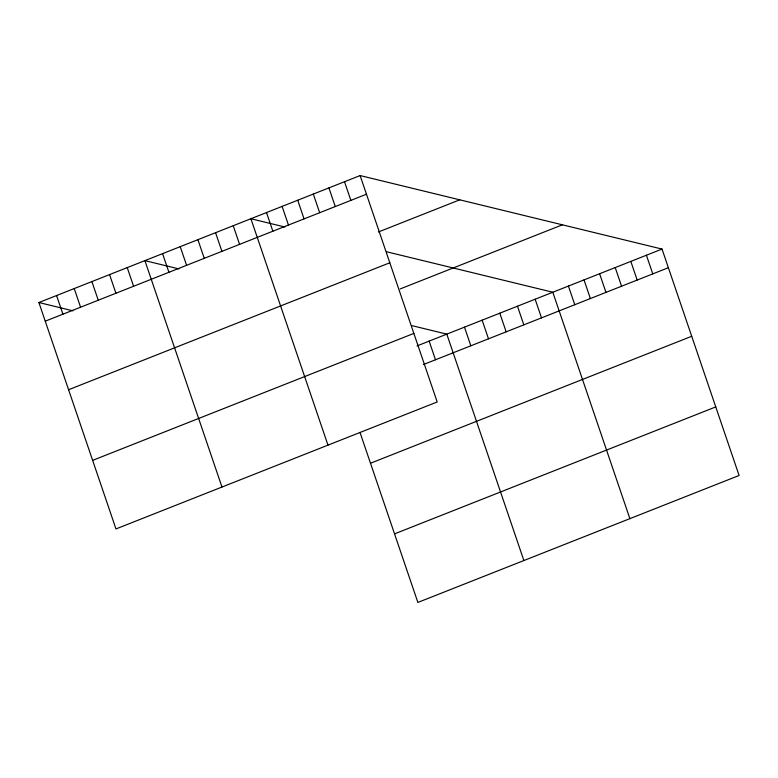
<?xml version="1.0" encoding="UTF-8"?>
<svg xmlns="http://www.w3.org/2000/svg" width="778" height="778" viewBox="0 0 778 778"><rect width="100%" height="100%" fill="white"/><g stroke="black" fill="none" stroke-linecap="round" stroke-linejoin="round"><path stroke-width="1.17" d="M360.117 175.565L437.197 401.973L115.971 528.933L38.9 302.525L360.117 175.565L662.029 249.067L739.1 475.475L417.883 602.435L359.99 432.383M45.25 321.178L366.467 194.218M378.4 231.98L459.749 199.82M68.59 389.729L389.807 262.779M400.184 288.93L562.397 224.813M92.631 460.372L413.857 333.412M416.998 345.918L662.029 249.067M423.349 364.571L668.37 267.72M370.493 463.241L691.71 336.281M394.543 533.873L715.76 406.913M284.894 227.011L250.905 218.735L327.976 445.133M386.763 251.809L552.808 292.236L629.888 518.644M178.891 268.906L144.903 260.63L221.973 487.028M411.65 325.574L446.805 334.132L523.886 560.539M38.9 302.525L72.889 310.801M646.421 255.242L652.771 273.885M630.822 261.408L637.172 280.051M615.223 267.574L621.564 286.226M599.614 273.739L605.965 292.392M584.015 279.905L590.366 298.558M568.417 286.071L574.767 304.723M535.147 299.219L541.498 317.871M517.477 306.201L523.827 324.854M499.807 313.184L506.157 331.836M482.146 320.166L488.496 338.819M464.476 327.149L470.826 345.802M429.145 341.114L435.495 359.767M344.518 181.731L350.868 200.384M328.919 187.897L335.269 206.549M313.31 194.062L319.661 212.715M297.711 200.238L304.062 218.881M282.113 206.403L288.463 225.046M266.504 212.569L272.854 231.222M233.235 225.717L239.585 244.37M215.574 232.7L221.924 251.352M197.904 239.682L204.254 258.335M180.233 246.665L186.584 265.317M162.573 253.647L168.923 272.3M127.232 267.613L133.583 286.265M109.572 274.595L115.922 293.248M91.901 281.578L98.252 300.23M74.231 288.56L80.581 307.213M56.57 295.543L62.921 314.195"/></g></svg>
